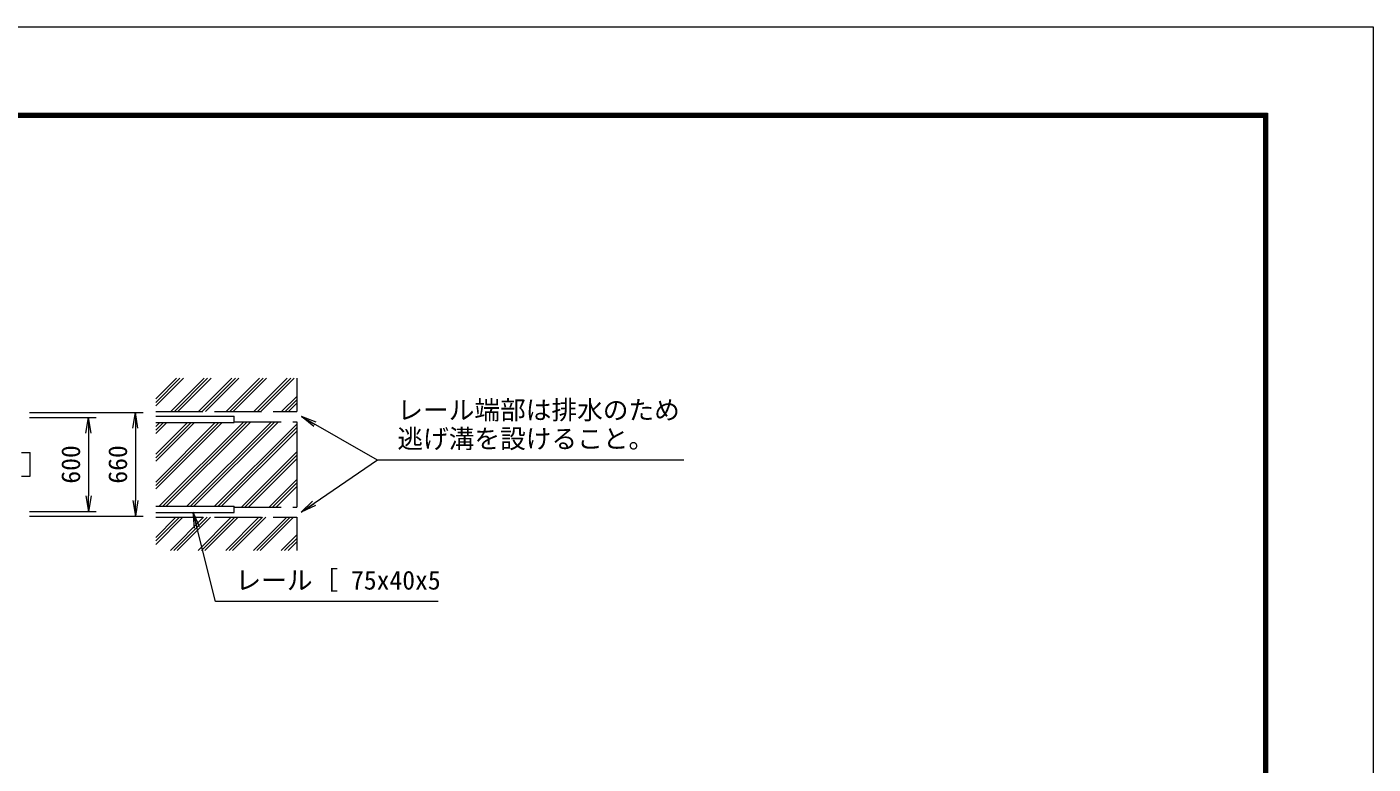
# Model space of a CAD drawing. Units: millimetres, scale not verified. Extents: x -10500 to 10500, y -7425 to 7425.
# Drawn here: x 1905 to 10500, y 2722 to 7425 of the extents above; entities that cross this region are included whole.
import ezdxf
from ezdxf.enums import TextEntityAlignment as Align

# ---------------------------------------------------------------- set-up
doc = ezdxf.new("R2010")
doc.units = ezdxf.units.MM
doc.header["$LTSCALE"] = 50
doc.linetypes.add('DASHED', pattern=[7.5, 6, -1.5])
for name, color, linetype, lineweight in [('0-0_D-STR-DIM', 7, 'Continuous', 9), ('0-1_0', 7, 'Continuous', 9), ('0-4_D-STR3', 3, 'Continuous', 13), ('0-6_D-STR5', 3, 'Continuous', 18), ('0-7_D-DCR-HCH', 7, 'Continuous', 9), ('0-8_D-STR4', 7, 'Continuous', 9), ('0-9_D-STR-TXT', 7, 'Continuous', 9), ('0-B_D-TTL', 7, 'Continuous', 9)]:
    doc.layers.add(name, color=color, linetype=linetype, lineweight=lineweight)
doc.styles.add('ＭＳ ゴシック', font='')
doc.styles.get('ＭＳ ゴシック').set_extended_font_data('MS Gothic')

# ---------------------------------------------------------------- blocks, each defined once
blk = doc.blocks.new('_Open')
at = {"layer": '0-1_0'}
blk.add_line((-50, 8.33), (0, 0), dxfattribs=at)
blk.add_lwpolyline([(-50, -8.33), (0, 0), (-50, 0)], dxfattribs=at)

msp = doc.modelspace()

# ---------------------------------------------------------------- linework, layer by layer
at = {"layer": '0-0_D-STR-DIM'}
for p, q in [((1921.42, 4963.91), (2647.65, 4963.91)), ((1921.42, 4933.91), (2347.65, 4933.91)), ((2297.65, 4833.91), (2297.65, 4433.91)), ((2597.65, 4863.91), (2597.65, 4403.91)), ((1921.42, 4333.91), (2347.65, 4333.91)), ((1921.42, 4303.91), (2647.65, 4303.91))]:
    msp.add_line(p, q, dxfattribs=at)
at = {"layer": '0-4_D-STR3'}
msp.add_line((1871.42, 4708.91), (1926.42, 4708.91), dxfattribs=at)
msp.add_lwpolyline([(1871.42, 4558.91), (1926.42, 4558.91), (1926.42, 4708.91)], dxfattribs=at)
at = {"layer": '0-6_D-STR5'}
for p, q in [((2727.86, 4941.41), (3227.86, 4941.41)), ((2727.86, 4901.41), (3227.86, 4901.41)), ((3227.86, 4901.41), (3227.86, 4941.41)), ((2727.86, 4366.41), (3227.86, 4366.41)), ((2727.86, 4326.41), (3227.86, 4326.41)), ((3227.86, 4326.41), (3227.86, 4366.41))]:
    msp.add_line(p, q, dxfattribs=at)
at = {"layer": '0-7_D-DCR-HCH'}
for p, q in [((2727.86, 5007.42), (2904.35, 5183.91)), ((2727.86, 5029.52), (2882.25, 5183.91)), ((2727.86, 5051.61), (2860.15, 5183.91)), ((2824.43, 4971.41), (3036.93, 5183.91)), ((2846.53, 4971.41), (3059.03, 5183.91)), ((2868.62, 4971.41), (3081.12, 5183.91)), ((3001.21, 4971.41), (3213.71, 5183.91)), ((3023.3, 4971.41), (3235.8, 5183.91)), ((3045.4, 4971.41), (3257.9, 5183.91)), ((3177.98, 4971.41), (3390.48, 5183.91)), ((3200.08, 4971.41), (3412.58, 5183.91)), ((3222.18, 4971.41), (3434.68, 5183.91)), ((3354.76, 4971.41), (3567.26, 5183.91)), ((3376.86, 4971.41), (3589.36, 5183.91)), ((3398.95, 4971.41), (3611.45, 5183.91)), ((3531.54, 4971.41), (3627.86, 5067.73)), ((3553.63, 4971.41), (3627.86, 5045.63)), ((3575.73, 4971.41), (3627.86, 5023.54)), ((2727.86, 4830.64), (2798.63, 4901.41)), ((2727.86, 4653.87), (2975.4, 4901.41)), ((2727.86, 4477.09), (3152.18, 4901.41)), ((2727.86, 4852.74), (2776.53, 4901.41)), ((2727.86, 4675.96), (2953.3, 4901.41)), ((2727.86, 4499.19), (3130.08, 4901.41)), ((2727.86, 4874.84), (2754.43, 4901.41)), ((2727.86, 4698.06), (2931.21, 4901.41)), ((2727.86, 4521.28), (3107.98, 4901.41)), ((2749.76, 4366.41), (3289.76, 4906.41)), ((2771.86, 4366.41), (3311.86, 4906.41)), ((2793.95, 4366.41), (3333.95, 4906.41)), ((2926.54, 4366.41), (3466.54, 4906.41)), ((2948.63, 4366.41), (3488.63, 4906.41)), ((2970.73, 4366.41), (3510.73, 4906.41)), ((3103.31, 4366.41), (3627.86, 4890.95)), ((3125.41, 4366.41), (3627.86, 4868.86)), ((3147.51, 4366.41), (3627.86, 4846.76)), ((3275.09, 4361.41), (3627.86, 4714.18)), ((3297.19, 4361.41), (3627.86, 4692.08)), ((3319.28, 4361.41), (3627.86, 4669.98)), ((3451.87, 4361.41), (3627.86, 4537.4)), ((3473.96, 4361.41), (3627.86, 4515.3)), ((3496.06, 4361.41), (3627.86, 4493.21)), ((2727.86, 4123.54), (2900.73, 4296.41)), ((2727.86, 4145.63), (2878.63, 4296.41)), ((2727.86, 4167.73), (2856.54, 4296.41)), ((2820.81, 4083.91), (3033.31, 4296.41)), ((2842.91, 4083.91), (3055.41, 4296.41)), ((2865.01, 4083.91), (3077.51, 4296.41)), ((2997.59, 4083.91), (3210.09, 4296.41)), ((3019.69, 4083.91), (3232.19, 4296.41)), ((3041.78, 4083.91), (3254.28, 4296.41)), ((3174.37, 4083.91), (3386.87, 4296.41)), ((3196.46, 4083.91), (3408.96, 4296.41)), ((3218.56, 4083.91), (3431.06, 4296.41)), ((3351.14, 4083.91), (3563.64, 4296.41)), ((3373.24, 4083.91), (3585.74, 4296.41)), ((3395.34, 4083.91), (3607.84, 4296.41)), ((3527.92, 4083.91), (3627.86, 4183.85)), ((3550.02, 4083.91), (3627.86, 4161.75)), ((3572.11, 4083.91), (3627.86, 4139.65))]:
    msp.add_line(p, q, dxfattribs=at)
at = {"layer": '0-8_D-STR4'}
for p, q in [((3627.86, 5183.91), (3627.86, 4971.41)), ((3627.86, 4906.41), (3627.86, 4361.41)), ((3627.86, 4296.41), (3627.86, 4083.91))]:
    msp.add_line(p, q, dxfattribs=at)
at = {"layer": '0-8_D-STR4', "linetype": 'DASHED'}
for p, q in [((2727.86, 4971.41), (3627.86, 4971.41)), ((3227.86, 4906.41), (3627.86, 4906.41)), ((3227.86, 4361.41), (3627.86, 4361.41)), ((2727.86, 4296.41), (3627.86, 4296.41))]:
    msp.add_line(p, q, dxfattribs=at)
at = {"layer": '0-9_D-STR-TXT'}
msp.add_line((4143.07, 4661.35), (3657.74, 4330.03), dxfattribs=at)
for points in [[(6098.6, 4661.35), (4143.07, 4661.35), (3659.49, 4937.91)], [(4531.74, 3758.82), (3109.62, 3758.82), (2966.32, 4326.97)]]:
    msp.add_lwpolyline(points, dxfattribs=at)
at = {"layer": '0-B_D-TTL', "color": 2, "lineweight": 18}
msp.add_lwpolyline([(-10500, 7425), (10500, 7425), (10500, -7425), (-10500, -7425)], close=True, dxfattribs=at)
at = {"layer": '0-B_D-TTL'}
for points in [[(-9825, 6875), (9825, 6875), (9825, -6875), (-9825, -6875)], [(-9818.75, 6868.75), (9818.75, 6868.75), (9818.75, -6868.75), (-9818.75, -6868.75)], [(-9812.5, 6862.5), (9812.5, 6862.5), (9812.5, -6862.5), (-9812.5, -6862.5)], [(-9806.25, 6856.25), (9806.25, 6856.25), (9806.25, -6856.25), (-9806.25, -6856.25)], [(-9800, 6850), (9800, 6850), (9800, -6850), (-9800, -6850)]]:
    msp.add_lwpolyline(points, close=True, dxfattribs=at)

# ---------------------------------------------------------------- block references
at = {"layer": '0-0_D-STR-DIM', "xscale": 2, "yscale": 2}
for p, rotation in [((2297.65, 4933.91), 90), ((2597.65, 4963.91), 90), ((2297.65, 4333.91), 270), ((2597.65, 4303.91), 270)]:
    msp.add_blockref('_Open', p, dxfattribs=dict(at, rotation=rotation))
at = {"layer": '0-9_D-STR-TXT', "xscale": 2, "yscale": 2}
for p, rotation in [((3657.75, 4938.91), 150.23462), ((3656.09, 4328.91), 214.32009), ((2965.83, 4328.91), 104.15658)]:
    msp.add_blockref('_Open', p, dxfattribs=dict(at, rotation=rotation))

# ---------------------------------------------------------------- texts
at = {"layer": '0-0_D-STR-DIM', "style": 'ＭＳ ゴシック'}
for s, p in [('600', (2280.78, 4510.79)), ('660', (2580.78, 4510.79))]:
    msp.add_text(s, height=120.2, rotation=90, dxfattribs=at).set_placement(p, align=Align.BOTTOM_LEFT)
at = {"layer": '0-9_D-STR-TXT', "style": 'ＭＳ ゴシック'}
for s, p in [('レール端部は排水のため', (4270.38, 4884.72)), ('逃げ溝を設けること。', (4270.38, 4701.38)), ('レール［ 75x40x5', (3236.93, 3798.85))]:
    msp.add_text(s, height=120.2, dxfattribs=at).set_placement(p, align=Align.BOTTOM_LEFT)

doc.saveas('drawing.dxf')
